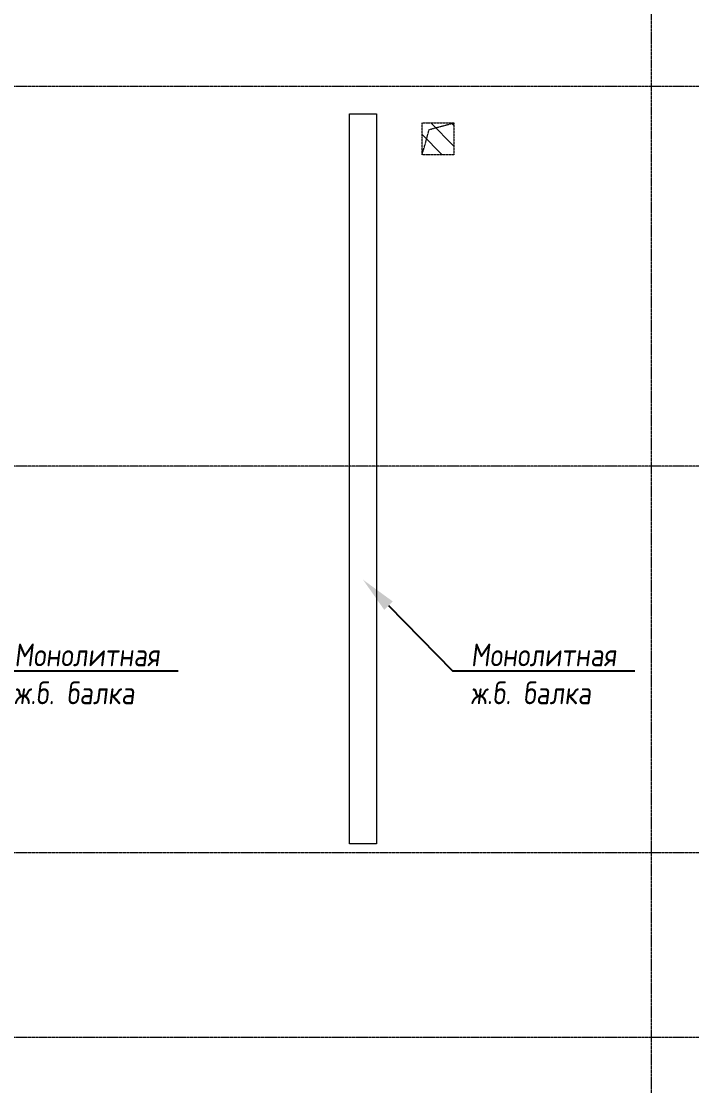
# Model space of a CAD drawing. Header units: millimetres. Extents: x -233751 to 529254, y -907864 to 285890.
# Drawn here: x 85297 to 92665, y 64188 to 75881 of the extents above; entities that cross this region are included whole.
import ezdxf
from ezdxf import colors
from ezdxf.entities.mleader import LeaderData, LeaderLine
from ezdxf.math import Vec2, Vec3

# ---------------------------------------------------------------- set-up
doc = ezdxf.new("R2010")
doc.units = ezdxf.units.MM
doc.linetypes.add('ADSK_Штриховая_ш2 п1', pattern=[3, 2, -1])
doc.linetypes.add('осевая', pattern=[2, 1.25, -0.25, 0.25, -0.25])
doc.layers.get('0').update_dxf_attribs({"lineweight": 30})
for name, color, linetype, lineweight in [('КР_БалкиЖБ', 7, 'ADSK_Штриховая_ш2 п1', 5), ('КР_Оси', 7, 'Continuous', 5), ('КР_Сущ отверстия', 6, 'Continuous', 15), ('КР_Тонкая', 250, 'Continuous', 0)]:
    doc.layers.add(name, color=color, linetype=linetype, lineweight=lineweight)
doc.styles.add('ISOCPEUR', font='isocpeur.ttf', dxfattribs={"width": 0.85, "oblique": 7})

# ---------------------------------------------------------------- blocks, each defined once
blk = doc.blocks.new('*U2033')
at = {"color": 0, "linetype": 'ByBlock', "lineweight": -2, "ltscale": 10}
blk.add_line((0, 0), (-74924, 0), dxfattribs=at)
blk = doc.blocks.new('*U2034')
at = {"color": 0, "linetype": 'ByBlock', "lineweight": -2, "ltscale": 10}
blk.add_line((0, 0), (-74924, 0), dxfattribs=at)
blk = doc.blocks.new('*U2035')
at = {"color": 0, "linetype": 'ByBlock', "lineweight": -2, "ltscale": 10}
blk.add_line((0, 0), (-74924, 0), dxfattribs=at)
blk = doc.blocks.new('*U2036')
at = {"color": 0, "linetype": 'ByBlock', "lineweight": -2, "ltscale": 10}
blk.add_line((0, 0), (-74924, 0), dxfattribs=at)
blk = doc.blocks.new('*U2049')
at = {"color": 0, "linetype": 'ByBlock', "lineweight": -2, "ltscale": 10}
blk.add_line((0, 0), (0, -34307), dxfattribs=at)

msp = doc.modelspace()

# ---------------------------------------------------------------- hatches: boundary and pattern name
at = {"layer": 'КР_Сущ отверстия'}
h = msp.add_hatch(dxfattribs=at)
h.set_pattern_fill('ANSI31', scale=50, angle=90)
h.paths.add_polyline_path([(90052.5, 74765.7), (89702.5, 74765.7), (89702.5, 74415.7), (90052.5, 74415.7)])

# ---------------------------------------------------------------- linework, layer by layer
at = {"layer": 'КР_БалкиЖБ', "ltscale": 2}
msp.add_lwpolyline([(88902.5, 66845.7), (88902.5, 74865.7), (89202.5, 74865.7), (89202.5, 66845.7)], close=True, dxfattribs=at)
at = {"layer": 'КР_Сущ отверстия', "linetype": 'ADSK_Штриховая_ш2 п1'}
msp.add_lwpolyline([(89702.5, 74765.7), (90052.5, 74765.7), (90052.5, 74415.7), (89702.5, 74415.7)], close=True, dxfattribs=at)
msp.add_lwpolyline([(89702.5, 74415.7), (89780.2, 74690.9), (90052.5, 74765.7)], dxfattribs=at)

# ---------------------------------------------------------------- block references
at = {"layer": 'КР_Оси', "linetype": 'осевая'}
for name, p in [('*U2049', (92217.5, 87701.9)), ('*U2036', (129105.9, 75165.7)), ('*U2035', (129105.9, 70995.7)), ('*U2034', (129105.9, 66745.7)), ('*U2033', (129105.9, 64715.7))]:
    msp.add_blockref(name, p, dxfattribs=at)

# ---------------------------------------------------------------- leaders
at = {"layer": 'КР_Тонкая', "lineweight": 5}
ml = msp.add_multileader_mtext('Standard', dxfattribs=at)
ml.set_content('Монолитная\\Pж.б. балка', color=256, style='ISOCPEUR')
ml.set_leader_properties()
ml.build(insert=Vec2(0, 0))
ml.multileader.update_dxf_attribs({"has_dogleg": 0, "text_left_attachment_type": 6, "text_right_attachment_type": 6, "arrow_head_size": 400, "scale": 100})
ctx = ml.context
ctx.base_point, ctx.scale, ctx.char_height, ctx.arrow_head_size, ctx.landing_gap_size, ctx.plane_origin = Vec3(85018.9, 68745.4), 100, 250, 400, 200, Vec3(83647.5, 69746.7)
ctx.left_attachment, ctx.right_attachment = 6, 6
notes = []
notes.append((ctx, [(0, (1, 1, 0), (84218.9, 68745.4), (1, 0), 800, [(0, [(83647.5, 69746.7)], 0, [])])]))
ctx.mtext.insert, ctx.mtext.flow_direction = Vec3(85218.9, 69045.4), 5
ml = msp.add_multileader_mtext('Standard', dxfattribs=at)
ml.set_content('Монолитная\\Pж.б. балка', color=256, style='ISOCPEUR')
ml.set_leader_properties()
ml.build(insert=Vec2(0, 0))
ml.multileader.update_dxf_attribs({"has_dogleg": 0, "text_left_attachment_type": 6, "text_right_attachment_type": 6, "arrow_head_size": 400, "scale": 100})
ctx = ml.context
ctx.base_point, ctx.scale, ctx.char_height, ctx.arrow_head_size, ctx.landing_gap_size, ctx.plane_origin = Vec3(90036.7, 68745.4), 100, 250, 400, 200, Vec3(89052.5, 69746.7)
ctx.left_attachment, ctx.right_attachment = 6, 6
notes.append((ctx, [(0, (1, 1, 0), (89236.7, 68745.4), (1, 0), 800, [(0, [(89052.5, 69746.7)], 0, [])])]))
ctx.mtext.insert, ctx.mtext.flow_direction = Vec3(90236.7, 69045.4), 5
for ctx, leaders in notes:
    for number, flags, end, landing, length, lines in leaders:
        leader = LeaderData()
        leader.index, (leader.has_last_leader_line, leader.has_dogleg_vector, leader.attachment_direction) = number, flags
        leader.last_leader_point, leader.dogleg_vector, leader.dogleg_length = Vec3(end), Vec3(landing), length
        for number, points, colour, breaks in lines:
            line = LeaderLine()
            line.index, line.vertices, line.color, line.breaks = number, Vec3.list(points), colors.encode_raw_color(colour), breaks
            leader.lines.append(line)
        ctx.leaders.append(leader)

doc.saveas('drawing.dxf')
